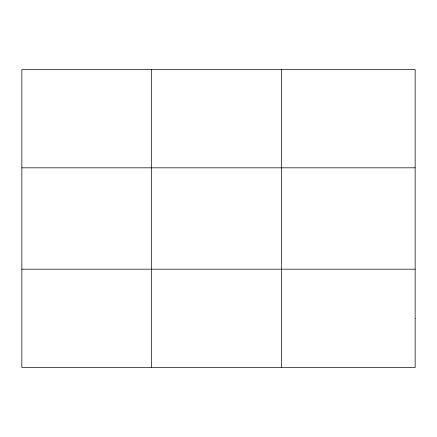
<?xml version="1.0" encoding="UTF-8"?>
<svg xmlns="http://www.w3.org/2000/svg" width="437" height="437" viewBox="0 0 437 437"><rect width="100%" height="100%" fill="white"/><g stroke="black" fill="none" stroke-linecap="round" stroke-linejoin="round"><path stroke-width="0.66" d="M151.639 69.456L151.639 367.544M281.428 69.456L281.428 367.544M21.85 167.824L415.15 167.824M21.85 269.176L415.15 269.176M415.15 318.36L415.15 367.544L21.85 367.544L21.85 69.456L415.15 69.456L415.15 318.36"/></g></svg>
